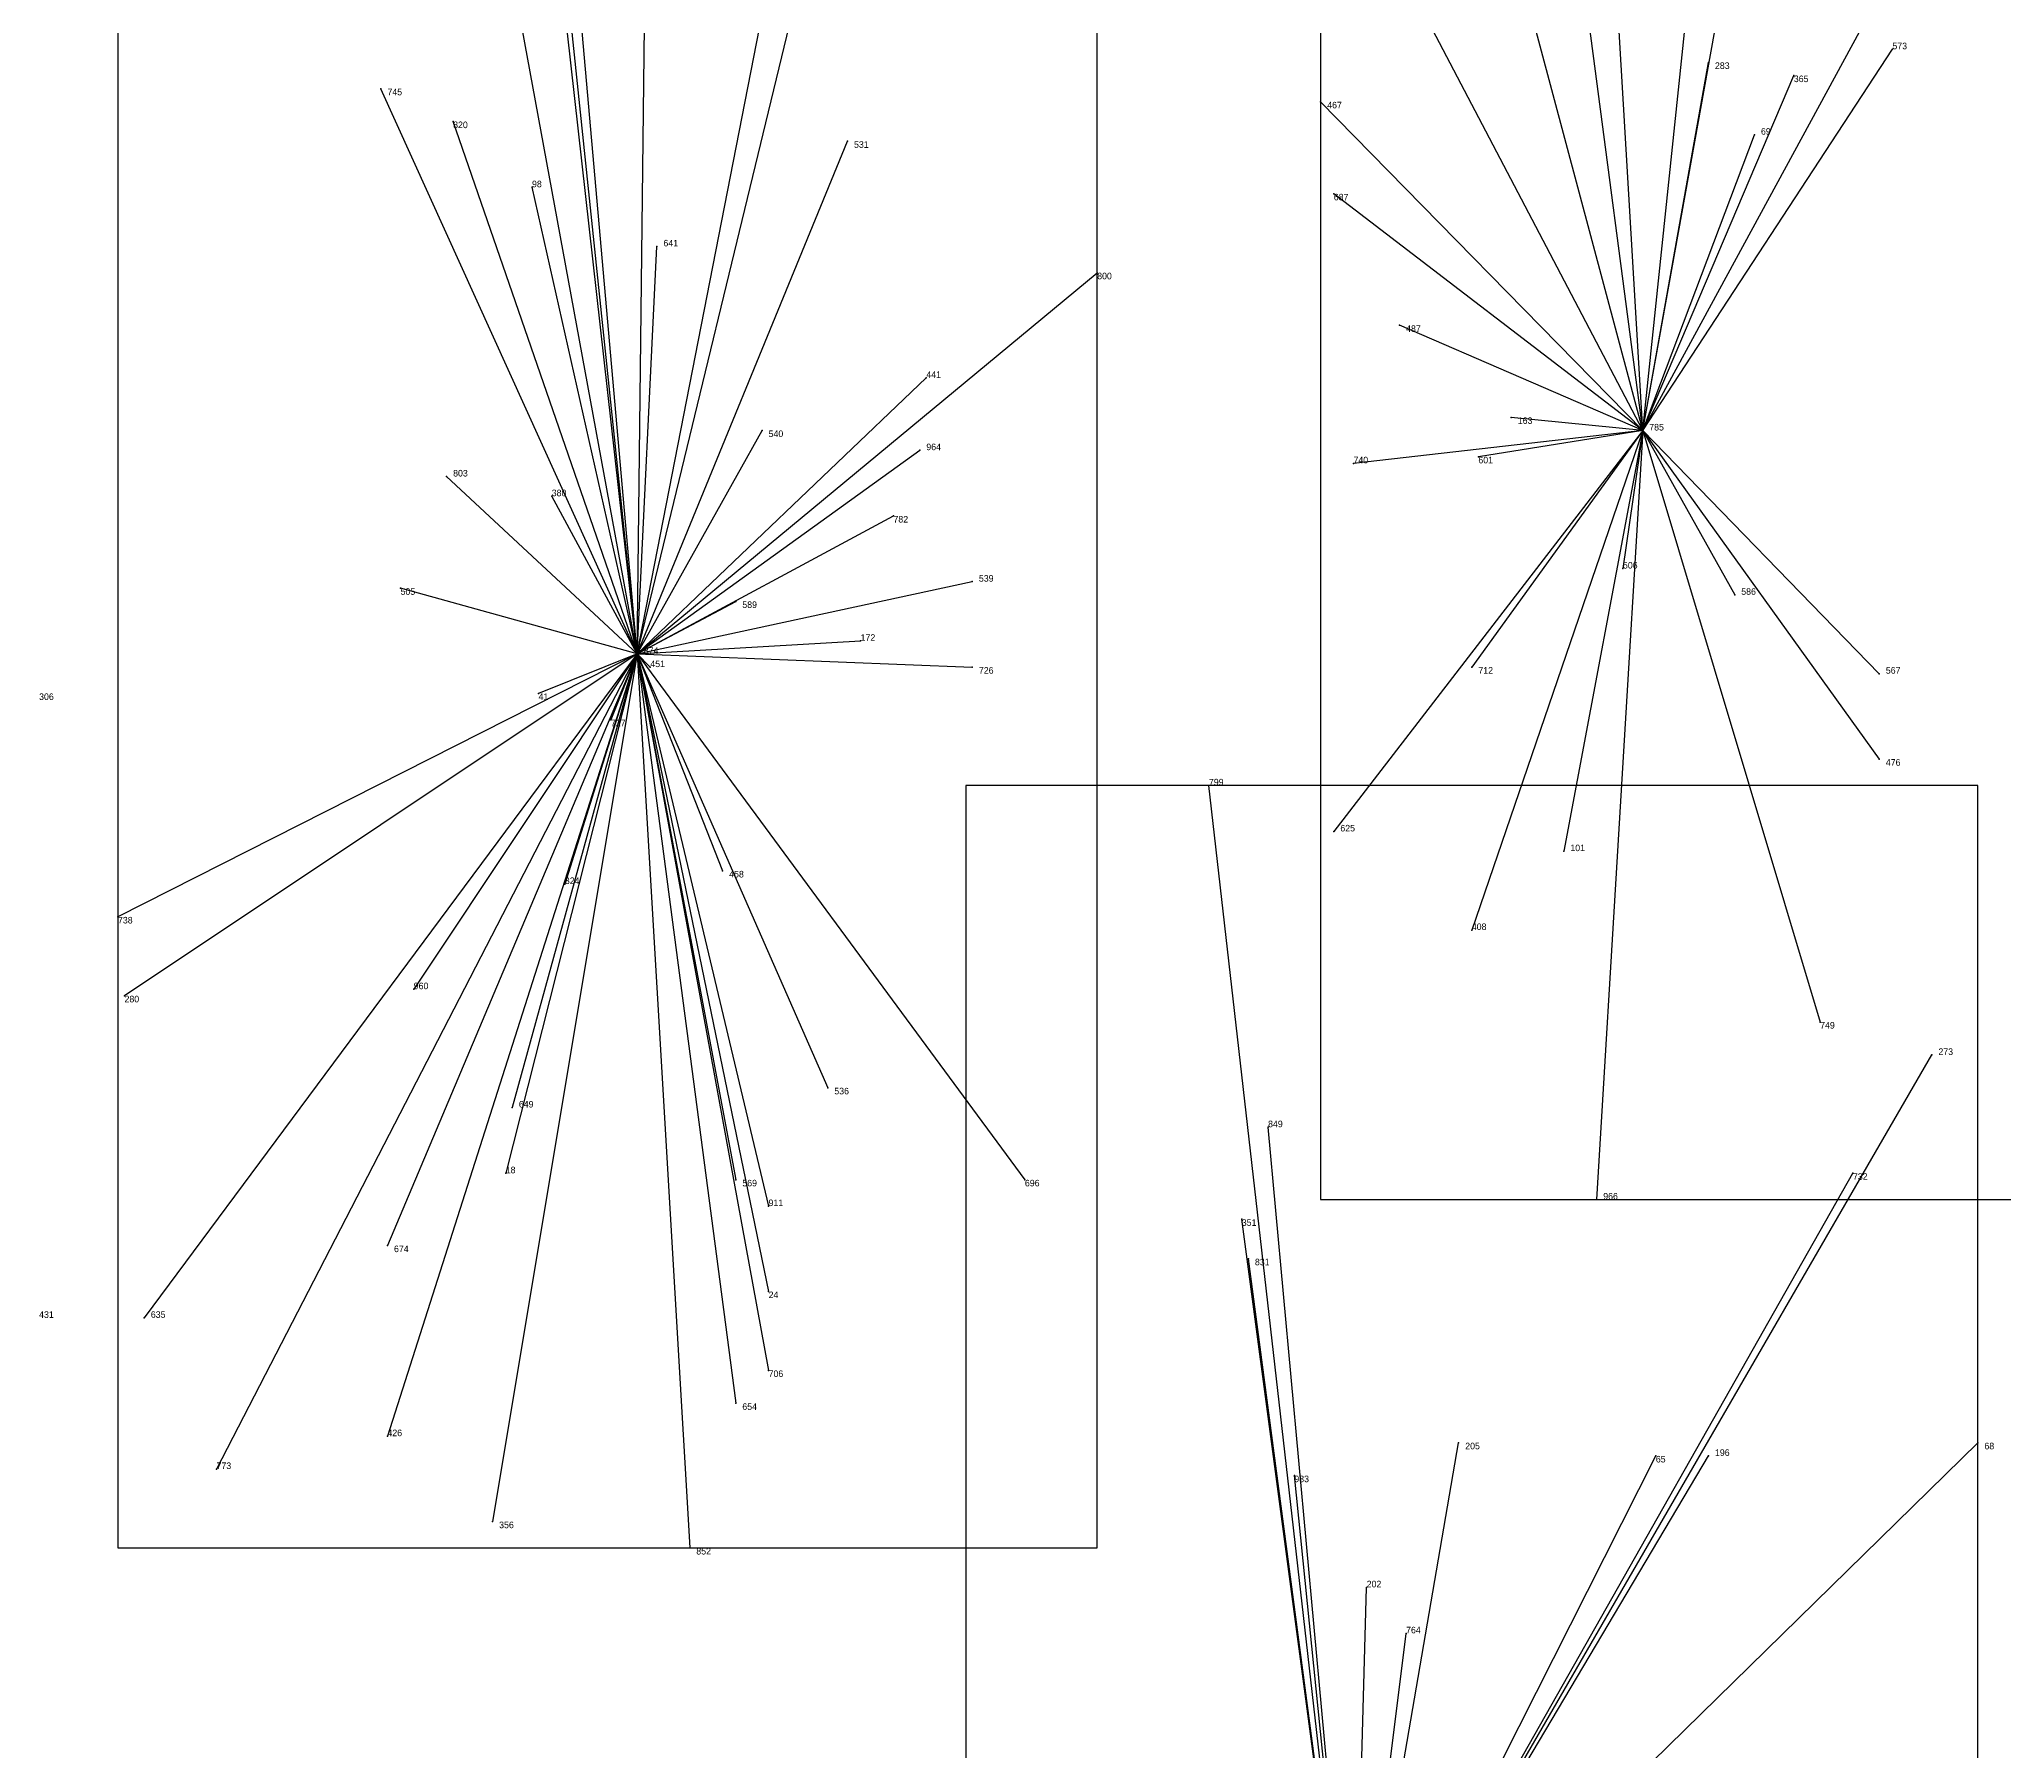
# Model space of a CAD drawing. Extents: x 0 to 1, y 0 to 1.
# Drawn here: x 0.327 to 0.6261, y 0.406 to 0.6665 of the extents above; entities that cross this region are included whole.
import ezdxf

# ---------------------------------------------------------------- set-up
doc = ezdxf.new("R2010")
doc.units = 0
for name, color, linetype in [('Clients', 3, 'CONTINUOUS'), ('Facilities', 3, 'CONTINUOUS'), ('Facilities_lines', 3, 'CONTINUOUS'), ('Min_max_boxes', 1, 'CONTINUOUS'), ('Normals', 1, 'CONTINUOUS'), ('Source_points', 5, 'CONTINUOUS'), ('Text', 3, 'CONTINUOUS')]:
    doc.layers.add(name, color=color, linetype=linetype)

msp = doc.modelspace()

# ---------------------------------------------------------------- linework, layer by layer
at = {"layer": 'Clients', "color": 5}
for p in [(0.609, 0.665), (0.581, 0.663), (0.594, 0.661), (0.379, 0.659), (0.522, 0.657), (0.39, 0.654), (0.588, 0.652), (0.45, 0.651), (0.402, 0.644), (0.524, 0.643), (0.421, 0.635), (0.488, 0.631), (0.534, 0.623), (0.462, 0.615), (0.551, 0.609), (0.437, 0.607), (0.461, 0.604), (0.527, 0.602), (0.546, 0.603), (0.389, 0.6), (0.405, 0.597), (0.457, 0.594), (0.469, 0.584), (0.568, 0.586), (0.382, 0.583), (0.433, 0.581), (0.585, 0.582), (0.452, 0.575), (0.42, 0.571), (0.469, 0.571), (0.545, 0.571), (0.607, 0.57), (0.403, 0.567), (0.414, 0.563), (0.607, 0.557), (0.505, 0.553), (0.524, 0.546), (0.559, 0.543), (0.431, 0.54), (0.407, 0.538), (0.339, 0.533), (0.545, 0.531), (0.34, 0.521), (0.384, 0.522), (0.598, 0.517), (0.615, 0.512), (0.447, 0.507), (0.399, 0.504), (0.514, 0.501), (0.398, 0.494), (0.603, 0.494), (0.433, 0.493), (0.477, 0.493), (0.438, 0.489), (0.564, 0.49), (0.51, 0.487), (0.38, 0.483), (0.511, 0.481), (0.438, 0.476), (0.343, 0.472), (0.438, 0.464), (0.433, 0.459), (0.38, 0.454), (0.543, 0.453), (0.622, 0.453), (0.354, 0.449), (0.573, 0.451), (0.581, 0.451), (0.518, 0.448), (0.396, 0.441), (0.426, 0.437), (0.529, 0.431), (0.535, 0.424)]:
    msp.add_point(p, dxfattribs=at)
at = {"layer": 'Facilities', "color": 3}
for p in [(0.571, 0.607), (0.418, 0.573)]:
    msp.add_point(p, dxfattribs=at)
at = {"layer": 'Facilities_lines', "color": 3}
for p, q in [((0.418, 0.573), (0.402, 0.754)), ((0.418, 0.573), (0.42, 0.745)), ((0.418, 0.573), (0.399, 0.742)), ((0.418, 0.573), (0.389, 0.731)), ((0.571, 0.607), (0.555, 0.729)), ((0.571, 0.607), (0.583, 0.721)), ((0.571, 0.607), (0.543, 0.712)), ((0.571, 0.607), (0.627, 0.71)), ((0.418, 0.573), (0.443, 0.701)), ((0.418, 0.573), (0.406, 0.688)), ((0.571, 0.607), (0.584, 0.679)), ((0.571, 0.607), (0.567, 0.675)), ((0.418, 0.573), (0.442, 0.672)), ((0.571, 0.607), (0.539, 0.668)), ((0.571, 0.607), (0.609, 0.665)), ((0.571, 0.607), (0.581, 0.663)), ((0.571, 0.607), (0.594, 0.661)), ((0.418, 0.573), (0.379, 0.659)), ((0.571, 0.607), (0.522, 0.657)), ((0.418, 0.573), (0.39, 0.654)), ((0.571, 0.607), (0.588, 0.652)), ((0.418, 0.573), (0.45, 0.651)), ((0.418, 0.573), (0.402, 0.644)), ((0.571, 0.607), (0.524, 0.643)), ((0.418, 0.573), (0.421, 0.635)), ((0.418, 0.573), (0.488, 0.631)), ((0.571, 0.607), (0.534, 0.623)), ((0.418, 0.573), (0.462, 0.615)), ((0.571, 0.607), (0.551, 0.609)), ((0.418, 0.573), (0.437, 0.607)), ((0.571, 0.607), (0.524, 0.546)), ((0.571, 0.607), (0.527, 0.602)), ((0.571, 0.607), (0.545, 0.531)), ((0.571, 0.607), (0.545, 0.571)), ((0.571, 0.607), (0.546, 0.603)), ((0.571, 0.607), (0.559, 0.543)), ((0.571, 0.607), (0.564, 0.49)), ((0.571, 0.607), (0.568, 0.586)), ((0.571, 0.607), (0.598, 0.517)), ((0.571, 0.607), (0.607, 0.557)), ((0.571, 0.607), (0.607, 0.57)), ((0.571, 0.607), (0.585, 0.582)), ((0.418, 0.573), (0.461, 0.604)), ((0.418, 0.573), (0.389, 0.6)), ((0.418, 0.573), (0.405, 0.597)), ((0.418, 0.573), (0.457, 0.594)), ((0.418, 0.573), (0.469, 0.584)), ((0.418, 0.573), (0.382, 0.583)), ((0.418, 0.573), (0.433, 0.581)), ((0.418, 0.573), (0.452, 0.575)), ((0.418, 0.573), (0.339, 0.533)), ((0.418, 0.573), (0.34, 0.521)), ((0.418, 0.573), (0.343, 0.472)), ((0.418, 0.573), (0.354, 0.449)), ((0.418, 0.573), (0.38, 0.454)), ((0.418, 0.573), (0.38, 0.483)), ((0.418, 0.573), (0.384, 0.522)), ((0.418, 0.573), (0.396, 0.441)), ((0.418, 0.573), (0.398, 0.494)), ((0.418, 0.573), (0.399, 0.504)), ((0.418, 0.573), (0.403, 0.567)), ((0.418, 0.573), (0.407, 0.538)), ((0.418, 0.573), (0.414, 0.563)), ((0.418, 0.573), (0.438, 0.476)), ((0.418, 0.573), (0.42, 0.571)), ((0.418, 0.573), (0.431, 0.54)), ((0.418, 0.573), (0.447, 0.507)), ((0.418, 0.573), (0.433, 0.493)), ((0.418, 0.573), (0.433, 0.459)), ((0.418, 0.573), (0.477, 0.493)), ((0.418, 0.573), (0.438, 0.464)), ((0.418, 0.573), (0.469, 0.571)), ((0.418, 0.573), (0.426, 0.437)), ((0.418, 0.573), (0.438, 0.489)), ((0.527, 0.36), (0.505, 0.553)), ((0.527, 0.36), (0.615, 0.512)), ((0.527, 0.36), (0.514, 0.501)), ((0.527, 0.36), (0.603, 0.494)), ((0.527, 0.36), (0.51, 0.487)), ((0.527, 0.36), (0.511, 0.481)), ((0.527, 0.36), (0.543, 0.453)), ((0.527, 0.36), (0.622, 0.453)), ((0.527, 0.36), (0.573, 0.451)), ((0.527, 0.36), (0.581, 0.451)), ((0.527, 0.36), (0.518, 0.448)), ((0.527, 0.36), (0.529, 0.431)), ((0.527, 0.36), (0.535, 0.424))]:
    msp.add_line(p, q, dxfattribs=at)
at = {"layer": 'Min_max_boxes', "color": 1}
for p, q in [((0.339, 0.754), (0.339, 0.437)), ((0.339, 0.754), (0.339, 0.437)), ((0.488, 0.437), (0.488, 0.754)), ((0.488, 0.437), (0.488, 0.754)), ((0.522, 0.729), (0.522, 0.49)), ((0.522, 0.729), (0.522, 0.49)), ((0.622, 0.553), (0.468, 0.553)), ((0.468, 0.553), (0.468, 0.244)), ((0.622, 0.553), (0.468, 0.553)), ((0.468, 0.553), (0.468, 0.244)), ((0.468, 0.553), (0.468, 0.553)), ((0.622, 0.244), (0.622, 0.553)), ((0.622, 0.244), (0.622, 0.553)), ((0.622, 0.553), (0.622, 0.553)), ((0.522, 0.49), (0.627, 0.49)), ((0.522, 0.49), (0.627, 0.49)), ((0.522, 0.49), (0.522, 0.49)), ((0.339, 0.437), (0.488, 0.437)), ((0.339, 0.437), (0.488, 0.437)), ((0.339, 0.437), (0.339, 0.437)), ((0.488, 0.437), (0.488, 0.437))]:
    msp.add_line(p, q, dxfattribs=at)
at = {"layer": 'Normals', "color": 1}
for p, q in [((0.609, 0.665), (0.609, 0.665, 0.1)), ((0.581, 0.663), (0.581, 0.663, 0.1)), ((0.594, 0.661), (0.594, 0.661, 0.1)), ((0.379, 0.659), (0.379, 0.659, 0.1)), ((0.522, 0.657), (0.522, 0.657, 0.1)), ((0.39, 0.654), (0.39, 0.654, 0.1)), ((0.588, 0.652), (0.588, 0.652, 0.1)), ((0.45, 0.651), (0.45, 0.651, 0.1)), ((0.402, 0.644), (0.402, 0.644, 0.1)), ((0.524, 0.643), (0.524, 0.643, 0.1)), ((0.421, 0.635), (0.421, 0.635, 0.1)), ((0.488, 0.631), (0.488, 0.631, 0.1)), ((0.534, 0.623), (0.534, 0.623, 0.1)), ((0.462, 0.615), (0.462, 0.615, 0.1)), ((0.551, 0.609), (0.551, 0.609, 0.1)), ((0.437, 0.607), (0.437, 0.607, 0.1)), ((0.571, 0.607), (0.571, 0.607, 0.1)), ((0.461, 0.604), (0.461, 0.604, 0.1)), ((0.527, 0.602), (0.527, 0.602, 0.1)), ((0.546, 0.603), (0.546, 0.603, 0.1)), ((0.389, 0.6), (0.389, 0.6, 0.1)), ((0.405, 0.597), (0.405, 0.597, 0.1)), ((0.457, 0.594), (0.457, 0.594, 0.1)), ((0.469, 0.584), (0.469, 0.584, 0.1)), ((0.568, 0.586), (0.568, 0.586, 0.1)), ((0.382, 0.583), (0.382, 0.583, 0.1)), ((0.433, 0.581), (0.433, 0.581, 0.1)), ((0.585, 0.582), (0.585, 0.582, 0.1)), ((0.452, 0.575), (0.452, 0.575, 0.1)), ((0.418, 0.573), (0.418, 0.573, 0.1)), ((0.42, 0.571), (0.42, 0.571, 0.1)), ((0.469, 0.571), (0.469, 0.571, 0.1)), ((0.545, 0.571), (0.545, 0.571, 0.1)), ((0.607, 0.57), (0.607, 0.57, 0.1)), ((0.403, 0.567), (0.403, 0.567, 0.1)), ((0.414, 0.563), (0.414, 0.563, 0.1)), ((0.607, 0.557), (0.607, 0.557, 0.1)), ((0.505, 0.553), (0.505, 0.553, 0.1)), ((0.524, 0.546), (0.524, 0.546, 0.1)), ((0.559, 0.543), (0.559, 0.543, 0.1)), ((0.431, 0.54), (0.431, 0.54, 0.1)), ((0.407, 0.538), (0.407, 0.538, 0.1)), ((0.339, 0.533), (0.339, 0.533, 0.1)), ((0.545, 0.531), (0.545, 0.531, 0.1)), ((0.34, 0.521), (0.34, 0.521, 0.1)), ((0.384, 0.522), (0.384, 0.522, 0.1)), ((0.598, 0.517), (0.598, 0.517, 0.1)), ((0.615, 0.512), (0.615, 0.512, 0.1)), ((0.447, 0.507), (0.447, 0.507, 0.1)), ((0.399, 0.504), (0.399, 0.504, 0.1)), ((0.514, 0.501), (0.514, 0.501, 0.1)), ((0.398, 0.494), (0.398, 0.494, 0.1)), ((0.603, 0.494), (0.603, 0.494, 0.1)), ((0.433, 0.493), (0.433, 0.493, 0.1)), ((0.477, 0.493), (0.477, 0.493, 0.1)), ((0.438, 0.489), (0.438, 0.489, 0.1)), ((0.564, 0.49), (0.564, 0.49, 0.1)), ((0.51, 0.487), (0.51, 0.487, 0.1)), ((0.38, 0.483), (0.38, 0.483, 0.1)), ((0.511, 0.481), (0.511, 0.481, 0.1)), ((0.438, 0.476), (0.438, 0.476, 0.1)), ((0.343, 0.472), (0.343, 0.472, 0.1)), ((0.438, 0.464), (0.438, 0.464, 0.1)), ((0.433, 0.459), (0.433, 0.459, 0.1)), ((0.38, 0.454), (0.38, 0.454, 0.1)), ((0.543, 0.453), (0.543, 0.453, 0.1)), ((0.622, 0.453), (0.622, 0.453, 0.1)), ((0.354, 0.449), (0.354, 0.449, 0.1)), ((0.573, 0.451), (0.573, 0.451, 0.1)), ((0.581, 0.451), (0.581, 0.451, 0.1)), ((0.518, 0.448), (0.518, 0.448, 0.1)), ((0.396, 0.441), (0.396, 0.441, 0.1)), ((0.426, 0.437), (0.426, 0.437, 0.1)), ((0.529, 0.431), (0.529, 0.431, 0.1)), ((0.535, 0.424), (0.535, 0.424, 0.1))]:
    msp.add_line(p, q, dxfattribs=at)
at = {"layer": 'Source_points', "color": 5}
for p in [(0.609, 0.665), (0.581, 0.663), (0.594, 0.661), (0.379, 0.659), (0.522, 0.657), (0.39, 0.654), (0.588, 0.652), (0.45, 0.651), (0.402, 0.644), (0.524, 0.643), (0.421, 0.635), (0.488, 0.631), (0.534, 0.623), (0.462, 0.615), (0.551, 0.609), (0.437, 0.607), (0.571, 0.607), (0.461, 0.604), (0.527, 0.602), (0.546, 0.603), (0.389, 0.6), (0.405, 0.597), (0.457, 0.594), (0.469, 0.584), (0.568, 0.586), (0.382, 0.583), (0.433, 0.581), (0.585, 0.582), (0.452, 0.575), (0.418, 0.573), (0.42, 0.571), (0.469, 0.571), (0.545, 0.571), (0.607, 0.57), (0.403, 0.567), (0.414, 0.563), (0.607, 0.557), (0.505, 0.553), (0.524, 0.546), (0.559, 0.543), (0.431, 0.54), (0.407, 0.538), (0.339, 0.533), (0.545, 0.531), (0.34, 0.521), (0.384, 0.522), (0.598, 0.517), (0.615, 0.512), (0.447, 0.507), (0.399, 0.504), (0.514, 0.501), (0.398, 0.494), (0.603, 0.494), (0.433, 0.493), (0.477, 0.493), (0.438, 0.489), (0.564, 0.49), (0.51, 0.487), (0.38, 0.483), (0.511, 0.481), (0.438, 0.476), (0.343, 0.472), (0.438, 0.464), (0.433, 0.459), (0.38, 0.454), (0.543, 0.453), (0.622, 0.453), (0.354, 0.449), (0.573, 0.451), (0.581, 0.451), (0.518, 0.448), (0.396, 0.441), (0.426, 0.437), (0.529, 0.431), (0.535, 0.424)]:
    msp.add_point(p, dxfattribs=at)

# ---------------------------------------------------------------- texts
at = {"layer": 'Text', "color": 3}
for s, p in [('573', (0.609, 0.665)), ('283', (0.582, 0.662)), ('365', (0.594, 0.66)), ('745', (0.38, 0.658)), ('467', (0.523, 0.656)), ('820', (0.39, 0.653)), ('69', (0.589, 0.652)), ('531', (0.451, 0.65)), ('98', (0.402, 0.644)), ('687', (0.524, 0.642)), ('641', (0.422, 0.635)), ('800', (0.488, 0.63)), ('487', (0.535, 0.622)), ('441', (0.462, 0.615)), ('163', (0.552, 0.608)), ('785', (0.572, 0.607)), ('540', (0.438, 0.606)), ('964', (0.462, 0.604)), ('740', (0.527, 0.602)), ('601', (0.546, 0.602)), ('803', (0.39, 0.6)), ('380', (0.405, 0.597)), ('782', (0.457, 0.593)), ('506', (0.568, 0.586)), ('539', (0.47, 0.584)), ('505', (0.382, 0.582)), ('589', (0.434, 0.58)), ('586', (0.586, 0.582)), ('172', (0.452, 0.575)), ('874', (0.419, 0.573)), ('451', (0.42, 0.571)), ('726', (0.47, 0.57)), ('712', (0.546, 0.57)), ('567', (0.608, 0.57)), ('306', (0.327, 0.566)), ('41', (0.403, 0.566)), ('727', (0.414, 0.562)), ('476', (0.608, 0.556)), ('799', (0.505, 0.553)), ('625', (0.525, 0.546)), ('101', (0.56, 0.543)), ('324', (0.407, 0.538)), ('458', (0.432, 0.539)), ('738', (0.339, 0.532)), ('408', (0.545, 0.531)), ('280', (0.34, 0.52)), ('960', (0.384, 0.522)), ('749', (0.598, 0.516)), ('273', (0.616, 0.512)), ('536', (0.448, 0.506)), ('649', (0.4, 0.504)), ('849', (0.514, 0.501)), ('18', (0.398, 0.494)), ('732', (0.603, 0.493)), ('569', (0.434, 0.492)), ('696', (0.477, 0.492)), ('966', (0.565, 0.49)), ('911', (0.438, 0.489)), ('351', (0.51, 0.486)), ('674', (0.381, 0.482)), ('831', (0.512, 0.48)), ('24', (0.438, 0.475)), ('431', (0.327, 0.472)), ('635', (0.344, 0.472)), ('706', (0.438, 0.463)), ('654', (0.434, 0.458)), ('426', (0.38, 0.454)), ('205', (0.544, 0.452)), ('196', (0.582, 0.451)), ('68', (0.623, 0.452)), ('773', (0.354, 0.449)), ('65', (0.573, 0.45)), ('933', (0.518, 0.447)), ('356', (0.397, 0.44)), ('852', (0.427, 0.436)), ('202', (0.529, 0.431)), ('764', (0.535, 0.424))]:
    msp.add_text(s, height=0.001, dxfattribs=at).set_placement(p)

doc.saveas('drawing.dxf')
